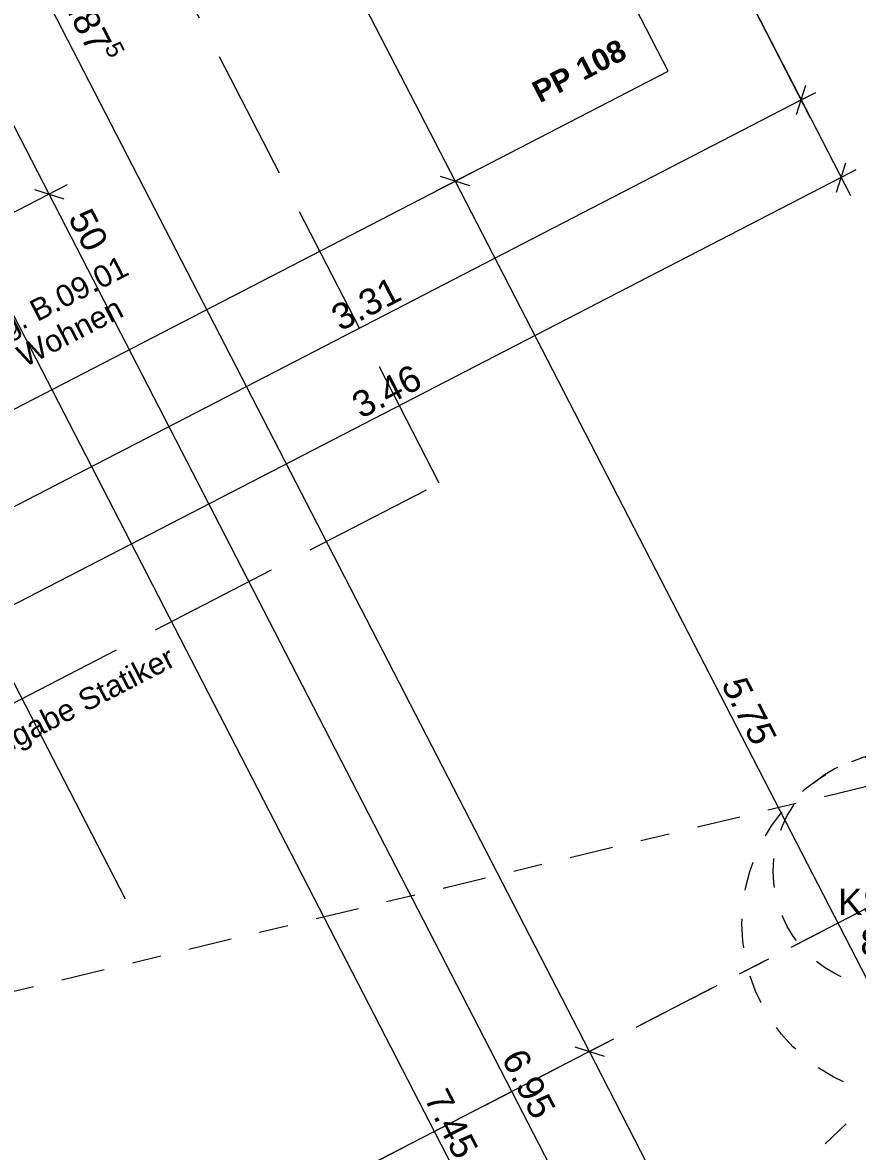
# Model space of a CAD drawing. Header units: metres. Extents: x 2688579.7 to 2688666, y 1281656.9 to 1281721.4.
# Drawn here: x 2688643.879 to 2688646.753, y 1281694.328 to 1281698.211 of the extents above; entities that cross this region are included whole.
import ezdxf

# ---------------------------------------------------------------- set-up
doc = ezdxf.new("R2010")
doc.units = ezdxf.units.M
for name, pattern in [('GESTRICHELT', [0.01875, 0.0125, -0.00625]), ('Strich 2_1mm', [0.15, 0.1, -0.05]), ('Strich 9_3mm', [0.6, 0.45, -0.15]), ('Strichpunkt 3_1_1mm Achsen', [0.25, 0.15, -0.05, 0, -0.05]), ('Strichpunkt 6_2_2mm Schnitt', [0.5, 0.3, -0.1, 0, -0.1])]:
    doc.linetypes.add(name, pattern=pattern)
for name, color, linetype in [('00 11 Geometer', 7, 'Continuous'), ('00 73 Schnittlinien', 7, 'Continuous'), ('00 80 Plangrafik', 7, 'Continuous'), ('02 11 Fundamente', 7, 'Continuous'), ('02 12 Unterzüge_Deckenabsätze', 7, 'Continuous'), ('03 14 Rampen', 7, 'Continuous'), ('07 11 Bemassung aussen', 7, 'Continuous'), ('07 12 Bemassung innen', 7, 'Continuous'), ('08 11 Beschriftung allgemein', 7, 'Continuous'), ('10 14 Kanalisation MW', 7, 'Continuous'), ('10 15 Sickerleitungen', 7, 'Continuous')]:
    doc.layers.add(name, color=color, linetype=linetype)
doc.styles.add('ERSTELLTER_STIL_1', font='arial.ttf')
doc.styles.add('ERSTELLTER_STIL_2', font='')
doc.styles.add('ERSTELLTER_STIL_3', font='')
doc.styles.get('ERSTELLTER_STIL_2').set_extended_font_data('Arial', italic=True)
doc.styles.get('ERSTELLTER_STIL_3').set_extended_font_data('Arial', bold=True)
doc.dimstyles.new('ERSTELLTER_STIL__14', dxfattribs={"dimtxt": 0.09, "dimasz": 0.07125, "dimexe": 0.18, "dimexo": 0.0625, "dimgap": 0.09, "dimtad": 1, "dimzin": 0, "dimdsep": 46, "dimtxsty": 'ERSTELLTER_STIL_2', "dimblk": 'ARROWHEAD_6', "dimblk1": 'ARROWHEAD_6', "dimblk2": 'ARROWHEAD_6', "dimcen": 0.09, "dimse1": 1, "dimse2": 1, "dimclrd": 256, "dimclre": 256, "dimclrt": 256, "dimazin": 0, "dimtfac": 1, "dimtdec": 4, "dimtmove": 2, "dimatfit": 3, "dimfxl": 1, "dimtolj": 1, "dimtzin": 0, "dimarcsym": 0})
doc.dimstyles.new('ERSTELLTER_STIL__15', dxfattribs={"dimtxt": 0.09, "dimasz": 0.07125, "dimexe": 0.18, "dimexo": 0.05, "dimgap": 0.09, "dimtad": 1, "dimzin": 0, "dimdsep": 46, "dimtxsty": 'ERSTELLTER_STIL_2', "dimblk": 'ARROWHEAD_6', "dimblk1": 'ARROWHEAD_6', "dimblk2": 'ARROWHEAD_6', "dimcen": 0.09, "dimse1": 1, "dimse2": 1, "dimclrd": 256, "dimclre": 256, "dimclrt": 256, "dimazin": 0, "dimtfac": 1, "dimtdec": 4, "dimtmove": 0, "dimatfit": 3, "dimfxl": 1, "dimtolj": 1, "dimtzin": 0, "dimarcsym": 0})
doc.dimstyles.new('ERSTELLTER_STIL__16', dxfattribs={"dimtxt": 0.09, "dimasz": 0.07125, "dimexe": 0.18, "dimexo": 0.05, "dimgap": 0.09, "dimtad": 1, "dimzin": 0, "dimdsep": 46, "dimtxsty": 'ERSTELLTER_STIL_2', "dimblk": 'ARROWHEAD_6', "dimblk1": 'ARROWHEAD_6', "dimblk2": 'ARROWHEAD_6', "dimcen": 0.09, "dimse1": 1, "dimse2": 1, "dimclrd": 256, "dimclre": 256, "dimclrt": 256, "dimazin": 0, "dimtfac": 1, "dimtdec": 4, "dimtmove": 2, "dimatfit": 3, "dimfxl": 1, "dimtolj": 1, "dimtzin": 0, "dimarcsym": 0})
doc.dimstyles.new('ERSTELLTER_STIL__2', dxfattribs={"dimtxt": 0.09, "dimasz": 0.07125, "dimexe": 0.18, "dimexo": 0.05, "dimgap": 0.09, "dimtad": 1, "dimzin": 0, "dimdsep": 46, "dimtxsty": 'ERSTELLTER_STIL_1', "dimblk": 'ARROWHEAD_6', "dimblk1": 'ARROWHEAD_6', "dimblk2": 'ARROWHEAD_6', "dimcen": 0.09, "dimclrd": 7, "dimclre": 7, "dimclrt": 7, "dimazin": 0, "dimtfac": 1, "dimtdec": 4, "dimtmove": 0, "dimatfit": 3, "dimfxl": 1, "dimtolj": 1, "dimtzin": 0, "dimarcsym": 0})
doc.dimstyles.new('ERSTELLTER_STIL__4', dxfattribs={"dimtxt": 0.09, "dimasz": 0.07125, "dimexe": 0.18, "dimexo": 0.05, "dimgap": 0.09, "dimtad": 1, "dimzin": 0, "dimdsep": 46, "dimtxsty": 'ERSTELLTER_STIL_1', "dimblk": 'ARROWHEAD_6', "dimblk1": 'ARROWHEAD_6', "dimblk2": 'ARROWHEAD_6', "dimcen": 0.09, "dimclrd": 7, "dimclre": 7, "dimclrt": 7, "dimazin": 0, "dimtfac": 1, "dimtdec": 4, "dimtmove": 2, "dimatfit": 3, "dimfxl": 1, "dimtolj": 1, "dimtzin": 0, "dimarcsym": 0})

# ---------------------------------------------------------------- blocks, each defined once
blk = doc.blocks.new('*D207')
at = {"layer": '07 12 Bemassung innen', "color": 7, "linetype": 'Continuous', "lineweight": 5, "transparency": 16777216}
for p, q in [((251.7419, 53.7734), (254.3197, 48.7783)), ((254.3375, 48.8666), (254.2875, 48.8408)), ((254.2875, 48.8408), (251.211, 47.2531)), ((250.5691, 48.497), (251.2433, 47.1906))]:
    blk.add_line(p, q, dxfattribs=at)
at = {"layer": '07 12 Bemassung innen', "color": 7, "linetype": 'Continuous', "lineweight": 18, "transparency": 16777216}
for p, q in [((254.2714, 48.7902), (254.3036, 48.8913)), ((251.1949, 47.2026), (251.2272, 47.3036))]:
    blk.add_line(p, q, dxfattribs=at)
at = {"layer": '07 12 Bemassung innen', "color": 7, "lineweight": 18, "transparency": 16777216, "insert": (252.6346, 48.008), "char_height": 0.09, "attachment_point": 7, "rotation": 27.2973, "style": 'ERSTELLTER_STIL_1'}
blk.add_mtext('\\A1;{\\pql;\\fArial|b0|i0|c0|p38;3.46}', dxfattribs=at)
blk = doc.blocks.new('ARROWHEAD_6')
at = {"color": 0, "linetype": 'Continuous', "lineweight": 0}
for p, q in [((0, 0), (-1, 0)), ((-0.5, -0.5), (0.5, 0.5))]:
    blk.add_line(p, q, dxfattribs=at)
blk = doc.blocks.new('*D208')
at = {"layer": '07 12 Bemassung innen', "color": 7, "linetype": 'Continuous', "lineweight": 5, "transparency": 16777216}
for p, q in [((254.2875, 48.8408), (251.211, 47.2531)), ((250.5691, 48.497), (251.2433, 47.1906)), ((251.211, 47.2531), (244.575, 43.8284))]:
    blk.add_line(p, q, dxfattribs=at)
at = {"layer": '07 12 Bemassung innen', "color": 7, "linetype": 'Continuous', "lineweight": 18, "transparency": 16777216}
for p, q in [((251.1949, 47.2026), (251.2272, 47.3036)), ((244.5589, 43.7778), (244.5911, 43.8789))]:
    blk.add_line(p, q, dxfattribs=at)
at = {"layer": '07 12 Bemassung innen', "color": 7, "lineweight": 18, "transparency": 16777216, "insert": (247.379, 45.2964), "char_height": 0.09, "attachment_point": 7, "rotation": 27.2973, "style": 'ERSTELLTER_STIL_1'}
blk.add_mtext('\\A1;{\\pql;\\fArial|b0|i0|c0|p38;7.47}', dxfattribs=at)
blk = doc.blocks.new('*D246')
at = {"layer": '07 12 Bemassung innen', "color": 7, "linetype": 'Continuous', "lineweight": 5, "transparency": 16777216}
for p, q in [((251.2068, 47.5885), (254.1499, 49.1074)), ((251.239, 47.526), (250.5877, 48.7879)), ((250.9724, 47.3884), (250.3211, 48.6504)), ((250.9402, 47.4509), (251.2068, 47.5885))]:
    blk.add_line(p, q, dxfattribs=at)
at = {"layer": '07 12 Bemassung innen', "color": 7, "linetype": 'Continuous', "lineweight": 18, "transparency": 16777216}
for p, q in [((251.2229, 47.639), (251.1906, 47.5379)), ((250.9563, 47.5014), (250.924, 47.4004))]:
    blk.add_line(p, q, dxfattribs=at)
at = {"layer": '07 12 Bemassung innen', "color": 7, "lineweight": 18, "transparency": 16777216, "insert": (250.9858, 47.542), "char_height": 0.09, "attachment_point": 7, "rotation": 27.2973, "style": 'ERSTELLTER_STIL_1'}
blk.add_mtext('\\A1;{\\pql;\\fArial|b0|i0|c0|p38;30}', dxfattribs=at)
blk = doc.blocks.new('*D247')
at = {"layer": '07 12 Bemassung innen', "color": 7, "linetype": 'Continuous', "lineweight": 5, "transparency": 16777216}
for p, q in [((254.1821, 49.0449), (251.7419, 53.7734)), ((254.1499, 49.1074), (254.1999, 49.1332)), ((251.2068, 47.5885), (254.1499, 49.1074)), ((251.239, 47.526), (250.5877, 48.7879)), ((250.9402, 47.4509), (251.2068, 47.5885))]:
    blk.add_line(p, q, dxfattribs=at)
at = {"layer": '07 12 Bemassung innen', "color": 7, "linetype": 'Continuous', "lineweight": 18, "transparency": 16777216}
for p, q in [((254.1338, 49.0568), (254.166, 49.1579)), ((251.2229, 47.639), (251.1906, 47.5379))]:
    blk.add_line(p, q, dxfattribs=at)
at = {"layer": '07 12 Bemassung innen', "color": 7, "lineweight": 18, "transparency": 16777216, "insert": (252.5637, 48.309), "char_height": 0.09, "attachment_point": 7, "rotation": 27.2973, "style": 'ERSTELLTER_STIL_1'}
blk.add_mtext('\\A1;{\\pql;\\fArial|b0|i0|c0|p38;3.31}', dxfattribs=at)
blk = doc.blocks.new('*D280')
at = {"layer": '07 11 Bemassung aussen', "color": 7, "linetype": 'Continuous', "lineweight": 5, "transparency": 16777216}
for p, q in [((251.6228, 48.8157), (250.8385, 48.411)), ((254.7473, 42.6081), (251.5603, 48.7835)), ((254.8098, 42.6403), (252.767, 41.5861)), ((254.9766, 42.1638), (254.7473, 42.6081))]:
    blk.add_line(p, q, dxfattribs=at)
at = {"layer": '07 11 Bemassung aussen', "color": 7, "linetype": 'Continuous', "lineweight": 18, "transparency": 16777216}
for p, q in [((251.5098, 48.7996), (251.6108, 48.7674)), ((254.6968, 42.6242), (254.7978, 42.592))]:
    blk.add_line(p, q, dxfattribs=at)
at = {"layer": '07 11 Bemassung aussen', "color": 7, "lineweight": 18, "transparency": 16777216, "char_height": 0.09, "attachment_point": 7, "rotation": 297.2973, "style": 'ERSTELLTER_STIL_1'}
for s, insert in [('\\A1;{\\pql;\\fArial|b0|i0|c0|p38;50}', (251.623, 48.7013)), ('\\A1;{\\pql;\\fArial|b0|i0|c0|p38;6.95}', (253.1149, 45.8104))]:
    blk.add_mtext(s, dxfattribs=dict(at, insert=insert))
blk = doc.blocks.new('*D281')
at = {"layer": '07 11 Bemassung aussen', "color": 7, "linetype": 'Continuous', "lineweight": 5, "transparency": 16777216}
for p, q in [((251.331, 49.2278), (249.542, 52.6943)), ((251.3935, 49.26), (250.6092, 48.8553)), ((251.5603, 48.7835), (251.331, 49.2278)), ((251.6228, 48.8157), (250.8385, 48.411)), ((254.7473, 42.6081), (251.5603, 48.7835))]:
    blk.add_line(p, q, dxfattribs=at)
at = {"layer": '07 11 Bemassung aussen', "color": 7, "linetype": 'Continuous', "lineweight": 18, "transparency": 16777216}
for p, q in [((251.2805, 49.2439), (251.3815, 49.2117)), ((251.5098, 48.7996), (251.6108, 48.7674))]:
    blk.add_line(p, q, dxfattribs=at)
blk = doc.blocks.new('*D326')
at = {"layer": '07 11 Bemassung aussen', "color": 7, "linetype": 'Continuous', "lineweight": 18, "transparency": 16777216}
for p, q in [((253.3698, 45.8497), (253.4709, 45.8174)), ((256.9813, 38.8518), (257.0823, 38.8195))]:
    blk.add_line(p, q, dxfattribs=at)
at = {"layer": '07 11 Bemassung aussen', "color": 7, "linetype": 'Continuous', "lineweight": 5, "transparency": 16777216}
for p, q in [((257.0318, 38.8357), (253.4203, 45.8335)), ((257.0943, 38.8679), (254.3832, 37.4688)), ((259.3248, 34.3924), (257.0318, 38.8357))]:
    blk.add_line(p, q, dxfattribs=at)
at = {"layer": '07 11 Bemassung aussen', "color": 7, "lineweight": 18, "transparency": 16777216, "insert": (255.1755, 42.4686), "char_height": 0.09, "attachment_point": 7, "rotation": 297.2973, "style": 'ERSTELLTER_STIL_1'}
blk.add_mtext('\\A1;{\\pql;\\fArial|b0|i0|c0|p38;7.87\\fArial|b0|i0|c0|p38;\\A1{\\H.66x;\\S5^  ;}}', dxfattribs=at)
blk = doc.blocks.new('*D327')
at = {"layer": '07 11 Bemassung aussen', "color": 7, "linetype": 'Continuous', "lineweight": 5, "transparency": 16777216}
for p, q in [((249.8711, 52.8642), (249.5309, 52.6886)), ((249.8086, 52.8319), (249.7828, 52.8819)), ((253.4203, 45.8335), (249.8086, 52.8319)), ((253.4828, 45.8658), (252.6667, 45.4446)), ((257.0318, 38.8357), (253.4203, 45.8335))]:
    blk.add_line(p, q, dxfattribs=at)
at = {"layer": '07 11 Bemassung aussen', "color": 7, "linetype": 'Continuous', "lineweight": 18, "transparency": 16777216}
for p, q in [((249.8591, 52.8158), (249.7581, 52.8481)), ((253.3698, 45.8497), (253.4709, 45.8174))]:
    blk.add_line(p, q, dxfattribs=at)
at = {"layer": '07 11 Bemassung aussen', "color": 7, "lineweight": 18, "transparency": 16777216, "insert": (251.5639, 49.4667), "char_height": 0.09, "attachment_point": 7, "rotation": 297.2973, "style": 'ERSTELLTER_STIL_1'}
blk.add_mtext('\\A1;{\\pql;\\fArial|b0|i0|c0|p38;7.87\\fArial|b0|i0|c0|p38;\\A1{\\H.66x;\\S5^  ;}}', dxfattribs=at)
blk = doc.blocks.new('*D475')
at = {"layer": '07 11 Bemassung aussen', "color": 7, "linetype": 'Continuous', "lineweight": 5, "transparency": 16777216}
for p, q in [((254.5954, 42.2484), (251.1791, 48.8681)), ((254.6579, 42.2807), (252.7484, 41.2951)), ((256.4986, 38.5608), (254.5954, 42.2484)), ((256.5611, 38.593), (254.3831, 37.469)), ((256.6362, 38.2942), (256.4986, 38.5608))]:
    blk.add_line(p, q, dxfattribs=at)
at = {"layer": '07 11 Bemassung aussen', "color": 7, "linetype": 'Continuous', "lineweight": 18, "transparency": 16777216}
for p, q in [((254.5449, 42.2645), (254.646, 42.2323)), ((256.4481, 38.5769), (256.5492, 38.5447))]:
    blk.add_line(p, q, dxfattribs=at)
at = {"layer": '07 11 Bemassung aussen', "color": 7, "lineweight": 18, "transparency": 16777216, "insert": (255.5081, 40.5193), "char_height": 0.09, "attachment_point": 7, "rotation": 297.2982, "style": 'ERSTELLTER_STIL_1'}
blk.add_mtext('\\A1;{\\pql;\\fArial|b0|i0|c0|p38;4.15}', dxfattribs=at)
blk = doc.blocks.new('*D476')
at = {"layer": '07 11 Bemassung aussen', "color": 7, "linetype": 'Continuous', "lineweight": 5, "transparency": 16777216}
for p, q in [((251.1791, 48.8681), (249.2753, 52.5567)), ((251.2415, 48.9003), (250.5906, 48.5644)), ((254.5954, 42.2484), (251.1791, 48.8681))]:
    blk.add_line(p, q, dxfattribs=at)
at = {"layer": '07 11 Bemassung aussen', "color": 7, "linetype": 'Continuous', "lineweight": 18, "transparency": 16777216}
for p, q in [((251.1285, 48.8842), (251.2296, 48.8519)), ((254.5449, 42.2645), (254.646, 42.2323))]:
    blk.add_line(p, q, dxfattribs=at)
at = {"layer": '07 11 Bemassung aussen', "color": 7, "lineweight": 18, "transparency": 16777216, "insert": (252.8483, 45.6729), "char_height": 0.09, "attachment_point": 7, "rotation": 297.2982, "style": 'ERSTELLTER_STIL_1'}
blk.add_mtext('\\A1;{\\pql;\\fArial|b0|i0|c0|p38;7.45}', dxfattribs=at)
blk = doc.blocks.new('*D541')
at = {"layer": '07 12 Bemassung innen', "color": 253, "linetype": 'Continuous', "lineweight": 13, "true_color": 0x9f9f9f, "transparency": 16777216}
for p, q in [((252.9248, 50.6919), (252.9893, 50.5669)), ((252.9409, 50.5789), (252.9732, 50.6799)), ((252.957, 50.6294), (250.6021, 49.4141)), ((250.5699, 49.4766), (250.6344, 49.3516)), ((250.586, 49.3636), (250.6183, 49.4647)), ((250.6021, 49.4141), (250.3356, 49.2766))]:
    blk.add_line(p, q, dxfattribs=at)
at = {"layer": '07 12 Bemassung innen', "color": 253, "lineweight": 13, "true_color": 0x9f9f9f, "transparency": 16777216, "char_height": 0.09, "attachment_point": 7, "rotation": 27.2964, "style": 'ERSTELLTER_STIL_2'}
for s, insert in [('\\A1;{\\pql;\\fArial|b0|i1|c0|p38;36}', (252.7686, 50.5524)), ('\\A1;{\\pql;\\fArial|b0|i1|c0|p38;2.65}', (251.8242, 50.0678))]:
    blk.add_mtext(s, dxfattribs=dict(at, insert=insert))
blk = doc.blocks.new('*D634')
at = {"layer": '07 12 Bemassung innen', "color": 253, "linetype": 'Continuous', "lineweight": 13, "true_color": 0x9f9f9f, "transparency": 16777216}
for p, q in [((250.6025, 53.2387), (250.7275, 53.3032)), ((250.7155, 53.2548), (250.6145, 53.2871)), ((250.6392, 53.3209), (250.665, 53.271)), ((250.665, 53.271), (252.958, 48.8277)), ((252.8955, 48.7955), (253.0204, 48.86)), ((253.0085, 48.8116), (252.9074, 48.8438)), ((252.958, 48.8277), (255.5938, 43.7201))]:
    blk.add_line(p, q, dxfattribs=at)
at = {"layer": '07 12 Bemassung innen', "color": 253, "lineweight": 13, "true_color": 0x9f9f9f, "transparency": 16777216, "insert": (251.7726, 51.164), "char_height": 0.09, "attachment_point": 7, "rotation": 297.2964, "style": 'ERSTELLTER_STIL_2'}
blk.add_mtext('\\A1;{\\pql;\\fArial|b0|i1|c0|p38;5.00}', dxfattribs=at)
blk = doc.blocks.new('*D635')
at = {"layer": '07 12 Bemassung innen', "color": 253, "linetype": 'Continuous', "lineweight": 13, "true_color": 0x9f9f9f, "transparency": 16777216}
for p, q in [((252.8955, 48.7955), (253.0204, 48.86)), ((253.0085, 48.8116), (252.9074, 48.8438)), ((252.958, 48.8277), (255.5938, 43.7201)), ((255.5313, 43.6878), (255.6563, 43.7523)), ((255.6443, 43.7039), (255.5433, 43.7362)), ((255.5938, 43.7201), (257.8868, 39.2768))]:
    blk.add_line(p, q, dxfattribs=at)
at = {"layer": '07 12 Bemassung innen', "color": 253, "lineweight": 13, "true_color": 0x9f9f9f, "transparency": 16777216, "insert": (253.8722, 47.0954), "char_height": 0.09, "attachment_point": 7, "rotation": 297.2964, "style": 'ERSTELLTER_STIL_2'}
blk.add_mtext('\\A1;{\\pql;\\fArial|b0|i1|c0|p38;5.75}', dxfattribs=at)
blk = doc.blocks.new('A$C08e27e3d')
at = {"layer": '00 11 Geometer', "color": 250, "linetype": 'Continuous', "lineweight": 13, "true_color": 0x3f3f3f}
blk.add_open_spline([(61.1024, 48.4842), (56.7735, 47.3408), (52.4636, 46.1654), (48.1347, 45.022), (44.678, 44.109), (41.2024, 43.228), (37.7457, 42.315), (37.7457, 42.315), (36.511, 46.2983), (35.8937, 48.29), (35.8937, 48.29), (32.7797, 46.7253), (31.2227, 45.943), (31.2227, 45.943), (21.4427, 43.8217), (16.5527, 42.761), (16.5527, 42.761), (7.358, 41.145), (2.7607, 40.337), (2.7607, 40.337), (2.8527, 38.8203), (2.8987, 38.062), (2.8987, 38.062), (4.8573, 28.42), (5.8367, 23.599), (5.8367, 23.599), (7.25, 21.697), (7.9567, 20.746), (7.9567, 20.746), (10.0487, 18.484), (11.0947, 17.353), (11.0947, 17.353), (13.3607, 15.2537), (14.4937, 14.204), (14.4937, 14.204), (16.143, 13), (16.9677, 12.398), (16.9677, 12.398), (20.3197, 9.7767), (21.9957, 8.466), (21.9957, 8.466), (24.6377, 6.944), (25.9587, 6.183), (25.9587, 6.183), (28.6093, 5.3337), (29.8403, 4.9574), (31.0712, 4.5812), (32.3963, 4.2851), (33.8154, 4.0693), (35.2346, 3.8534), (36.5267, 3.7447), (37.6917, 3.743), (38.8567, 3.7413), (39.7704, 3.7444), (40.433, 3.7523), (41.0955, 3.7601), (41.9579, 3.7965), (43.0202, 3.8615), (44.0825, 3.9265), (45.4172, 4.0562), (47.0242, 4.2505), (49.4347, 4.542), (51.8452, 4.8335), (54.2557, 5.125), (54.2557, 5.125), (66.345, 7.4217), (72.3897, 8.57), (72.3897, 8.57), (76.099, 9.5253), (77.9537, 10.003), (77.9537, 10.003), (81.433, 12.119), (83.1727, 13.177), (83.1727, 13.177), (79.772, 18.6823), (78.0717, 21.435), (77.2604, 22.7484), (76.449, 24.0617), (75.6377, 25.375), (75.6377, 25.375), (73.883, 28.157), (73.0057, 29.548), (71.2765, 32.2896), (69.5477, 35.0313), (67.8187, 37.773), (67.8187, 37.773), (61.1024, 48.4842), (61.1024, 48.4842)], degree=3, knots=[0, 0, 0, 0, 1, 1, 1, 2, 2, 2, 3, 3, 3, 4, 4, 4, 5, 5, 5, 6, 6, 6, 7, 7, 7, 8, 8, 8, 9, 9, 9, 10, 10, 10, 11, 11, 11, 12, 12, 12, 13, 13, 13, 14, 14, 14, 15, 15, 15, 16, 16, 16, 17, 17, 17, 18, 18, 18, 19, 19, 19, 20, 20, 20, 21, 21, 21, 22, 22, 22, 23, 23, 23, 24, 24, 24, 25, 25, 25, 26, 26, 26, 27, 27, 27, 28, 28, 28, 29, 29, 29, 29], dxfattribs=at)
at = {"layer": '00 73 Schnittlinien', "color": 7, "linetype": 'Strichpunkt 6_2_2mm Schnitt', "lineweight": 13}
blk.add_line((67.1309, 40.841), (38.3099, 25.9676), dxfattribs=at)
at = {"layer": '00 80 Plangrafik', "color": 7, "linetype": 'Strich 2_1mm', "lineweight": 5, "flags": 128}
blk.add_lwpolyline([(45.0166, 29.4287), (65.4493, 39.9729)], dxfattribs=at)
at = {"layer": '02 11 Fundamente', "color": 7, "linetype": 'Strich 9_3mm', "lineweight": 5}
blk.add_lwpolyline([(60.8504, 43.7601), (57.7402, 42.155), (59.3452, 39.0448), (62.4555, 40.6498)], close=True, dxfattribs=at)
at = {"layer": '02 12 Unterzüge_Deckenabsätze', "color": 7, "linetype": 'Strichpunkt 3_1_1mm Achsen', "lineweight": 5}
for p in [(45.4077, 20.7685), (53.7175, 37.155)]:
    blk.add_line(p, (65.4493, 39.9729), dxfattribs=at)
at = {"layer": '03 14 Rampen', "color": 253, "linetype": 'Continuous', "lineweight": 13, "true_color": 0x9f9f9f, "flags": 128}
blk.add_lwpolyline([(60.8882, 40.852), (63.2432, 42.0673), (60.9502, 46.5105), (58.5953, 45.2952)], close=True, dxfattribs=at)
at = {"layer": '10 14 Kanalisation MW', "color": 9, "linetype": 'GESTRICHELT', "lineweight": 13}
for centre, radius in [((64.0969, 39.1353), 0.6), ((64.0051, 39.3153), 0.4)]:
    blk.add_circle(centre, radius, dxfattribs=at)
at = {"layer": '10 15 Sickerleitungen', "color": 8, "linetype": 'Continuous', "lineweight": 13}
blk.add_line((60.915, 40.1089), (61.3736, 39.2202), dxfattribs=at)
at = {"layer": '08 11 Beschriftung allgemein', "color": 253, "linetype": 'Continuous', "lineweight": 13, "true_color": 0x9f9f9f, "char_height": 0.075, "rotation": 27.2913}
for s, insert, attachment_point, style in [('\\A1;{\\pqr;\\fArial|b1|i0|c0|p38;PP 1\\fArial|b1|i0|c0|p38;08}', (63.1071, 42.1129), 9, 'ERSTELLTER_STIL_3'), ('\\A1;{\\pql;\\fArial|b0|i0|c0|p38;B\\fArial|b0|i0|c0|p38; - Wohn\\fArial|b0|i0|c0|p38;en}', (60.8832, 40.9715), 7, 'ERSTELLTER_STIL_1')]:
    blk.add_mtext(s, dxfattribs=dict(at, insert=insert, attachment_point=attachment_point, style=style))
at = {"layer": '08 11 Beschriftung allgemein', "color": 73, "linetype": 'Continuous', "lineweight": 13, "true_color": 0x9bbc72, "insert": (60.8385, 41.0581), "char_height": 0.075, "attachment_point": 7, "rotation": 27.2913, "style": 'ERSTELLTER_STIL_1'}
blk.add_mtext('\\A1;{\\pql;\\fArial|b0|i0|c0|p38;Whg. \\fArial|b0|i0|c0|p38;B.09.01}', dxfattribs=at)
at = {"layer": '08 11 Beschriftung allgemein', "color": 251, "linetype": 'Continuous', "lineweight": 5, "true_color": 0x4e4e4e, "insert": (59.376, 38.9851), "char_height": 0.075, "attachment_point": 1, "rotation": 27.2976, "style": 'ERSTELLTER_STIL_1'}
blk.add_mtext('\\A1;{\\pql;\\fArial|b0|i0|c0|p38;Fundament\\fArial|b0|i0|c0|p38;vertiefung Stützen\\fArial|b0|i0|c0|p38; gem. Angabe Statiker}', dxfattribs=at)
at = {"layer": '10 14 Kanalisation MW', "color": 9, "linetype": 'Continuous', "lineweight": 13, "insert": (64.0969, 39.1397), "char_height": 0.09, "attachment_point": 5, "line_spacing_factor": 0.924256, "style": 'ERSTELLTER_STIL_1'}
blk.add_mtext('\\A1;{\\pqc;\\fArial|b0|i0|c0|p38;KS\\fArial|b0|i0|c0|p38; Drain.\\P\\pqc;\\fArial|b0|i0|c0|p38;80/120}', dxfattribs=at)
at = {"layer": '07 11 Bemassung aussen', "color": 7, "linetype": 'Continuous', "lineweight": 5}
for base, p1, p2, angle, dimstyle, picture, middle, turn in [((59.3603, 45.6929), (62.174, 38.2827), (59.0382, 45.5267), 117.2973, 'ERSTELLTER_STIL__2', '*D327', (61.2662, 42.1372), 297.2973), ((60.8827, 42.0888), (60.3458, 41.2491), (60.1165, 41.6934), 117.2973, 'ERSTELLTER_STIL__4', '*D281', (61.2461, 41.522), 297.2973), ((60.7307, 41.7291), (62.2556, 34.1332), (60.0978, 41.4024), 117.2982, 'ERSTELLTER_STIL__2', '*D476', (62.4936, 38.4507), 297.2982), ((64.1471, 35.1094), (57.8426, 27.1858), (62.2556, 34.1332), 117.2982, 'ERSTELLTER_STIL__2', '*D475', (65.1534, 33.297), 297.2982), ((61.112, 41.6445), (62.2743, 34.4242), (60.3458, 41.2491), 117.2973, 'ERSTELLTER_STIL__2', '*D280', (62.7602, 38.5882), 297.2973), ((62.972, 38.6945), (63.8904, 30.3069), (62.174, 38.2827), 117.2973, 'ERSTELLTER_STIL__2', '*D326', (64.8778, 35.139), 297.2973)]:
    dim = blk.add_linear_dim(base=base, p1=p1, p2=p2, angle=angle, dimstyle=dimstyle, dxfattribs=at)
    dim.commit()
    dim.dimension.update_dxf_attribs({"geometry": picture, "text_midpoint": middle, "dimtype": 128, "text_rotation": turn, "insert": (-190.4483, -7.139)})
at = {"layer": '07 12 Bemassung innen', "color": 7, "linetype": 'Continuous', "lineweight": 5}
for base, p1, p2, angle, dimstyle, picture, middle in [((60.7627, 40.1141), (61.2706, 46.6788), (60.0978, 41.4024), 207.2973, 'ERSTELLTER_STIL__2', '*D207', (62.2695, 40.9626)), ((63.7016, 41.9684), (60.1165, 41.6934), (61.2706, 46.6788), 27.2973, 'ERSTELLTER_STIL__2', '*D247', (62.1986, 41.2636)), ((60.7584, 40.4495), (59.8499, 41.5558), (60.1165, 41.6934), 27.2973, 'ERSTELLTER_STIL__4', '*D246', (60.5779, 40.4744)), ((54.1267, 36.6894), (60.0978, 41.4024), (53.4617, 37.9778), 207.2973, 'ERSTELLTER_STIL__4', '*D208', (57.014, 38.251))]:
    dim = blk.add_linear_dim(base=base, p1=p1, p2=p2, angle=angle, dimstyle=dimstyle, dxfattribs=at)
    dim.commit()
    dim.dimension.update_dxf_attribs({"geometry": picture, "text_midpoint": middle, "dimtype": 128, "text_rotation": 27.2973, "insert": (-190.4483, -7.139)})
at = {"layer": '07 12 Bemassung innen', "color": 253, "linetype": 'Continuous', "lineweight": 13, "true_color": 0x9f9f9f}
for base, p1, p2, angle, dimstyle, picture, middle, turn in [((62.5096, 41.6887), (60.9502, 46.5105), (63.2432, 42.0673), 297.2964, 'ERSTELLTER_STIL__15', '*D634', (61.4178, 43.9418), 297.2964), ((60.1538, 42.2751), (63.2432, 42.0673), (60.8882, 40.852), 207.2964, 'ERSTELLTER_STIL__14', '*D541', (61.4591, 43.0225), 27.2964), ((65.1455, 36.5811), (63.2432, 42.0673), (66.7078, 37.3873), 297.2964, 'ERSTELLTER_STIL__16', '*D635', (63.5174, 39.8732), 297.2964)]:
    dim = blk.add_linear_dim(base=base, p1=p1, p2=p2, angle=angle, dimstyle=dimstyle, dxfattribs=at)
    dim.commit()
    dim.dimension.update_dxf_attribs({"geometry": picture, "text_midpoint": middle, "dimtype": 128, "text_rotation": turn, "insert": (-190.4483, -7.139)})

msp = doc.modelspace()

# ---------------------------------------------------------------- block references
msp.add_blockref('A$C08e27e3d', (2688582.8583, 1281655.977))

doc.saveas('drawing.dxf')
